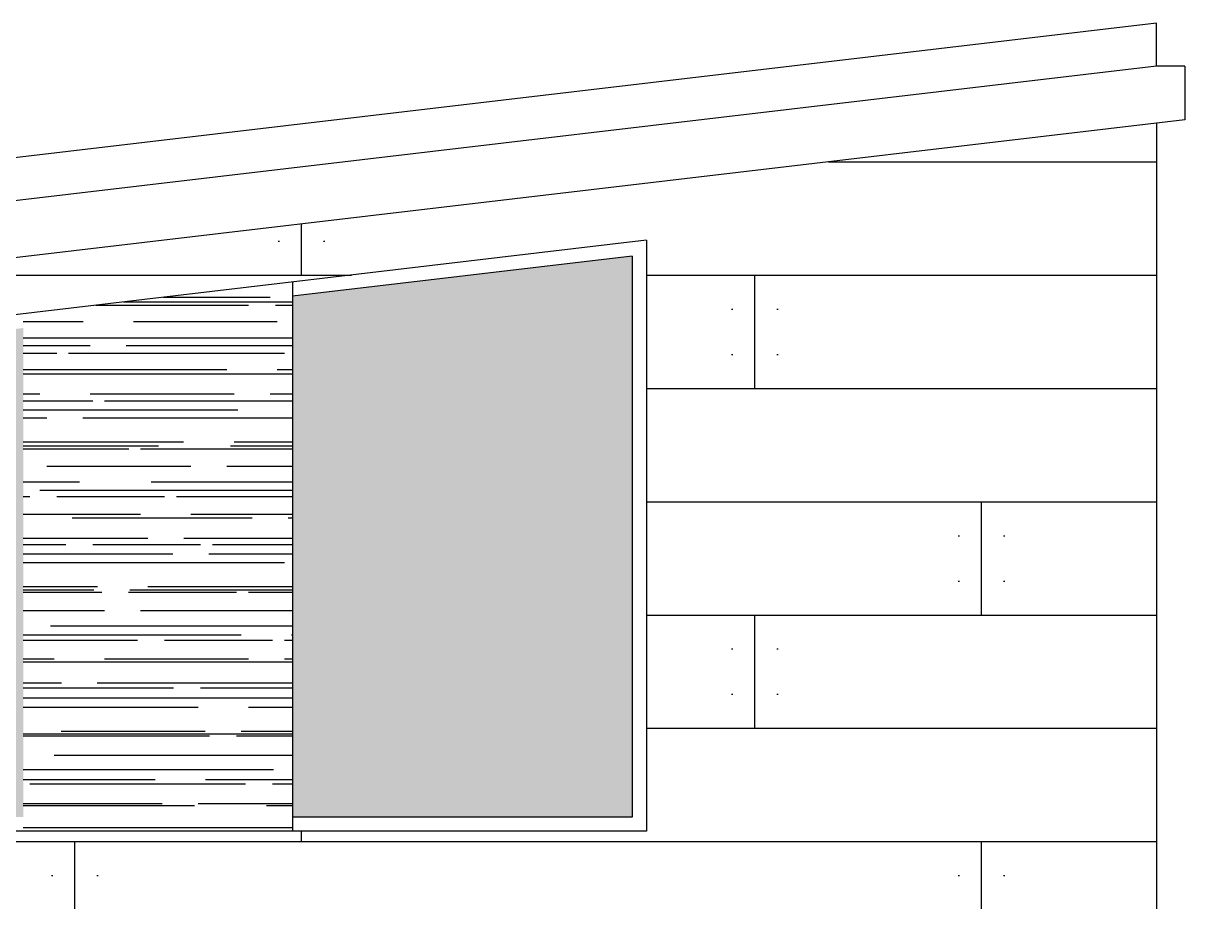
# Model space of a CAD drawing. Header units: millimetres. Extents: x 589 to 1175, y -455 to -172.
# Drawn here: x 1042.218 to 1046.318, y -342.532 to -339.43 of the extents above; entities that cross this region are included whole.
import ezdxf

# ---------------------------------------------------------------- set-up
doc = ezdxf.new("R2010")
doc.units = ezdxf.units.MM
doc.layers.add('FLOATING-WINDOWS', color=2, linetype='Continuous', plot=False)
for name, color, linetype in [('pohled', 4, 'Continuous'), ('SRAFA', 251, 'Continuous'), ('srafa fasada', 253, 'Continuous')]:
    doc.layers.add(name, color=color, linetype=linetype)

msp = doc.modelspace()

# ---------------------------------------------------------------- hatches: boundary and pattern name
at = {"layer": 'FLOATING-WINDOWS'}
h = msp.add_hatch(dxfattribs=at)
h.set_pattern_fill('WOODS_BOARD_WIDENAILS', color=256, scale=0.2, style=0, pattern_type=2)
h.set_pattern_definition([(0, (0, 0.08), (0, 0.4), []), (90, (0, 0.08), (-0.8, 0.8), [0.4, -2.8]), (90, (0.08, 0.2), (-0.8, 0.8), [0, -0.16, 0, -3.04]), (90, (3.12, 0.2), (-0.8, 0.8), [0, -0.16, 0, -3.04]), (90, (1.6, 0.48), (-0.8, 0.8), [0.4, -2.8]), (90, (1.52, 0.6), (-0.8, 0.8), [0, -0.16, 0, -3.04]), (90, (1.68, 0.6), (-0.8, 0.8), [0, -0.16, 0, -3.04])])
h.paths.add_polyline_path([(1046.2181, -339.7828), (1030.1681, -341.6756), (1030.1681, -341.877), (1044.4181, -340.1965), (1044.4181, -342.2828), (1040.7181, -342.2828), (1040.1181, -342.2828), (1040.1181, -343.7828), (1042.2181, -343.7828), (1042.5486, -344.1411), (1046.2181, -343.2328)])
h.paths.add_polyline_path([(1040.1181, -344.1485), (1042.5486, -344.1485), (1042.5486, -344.1411), (1042.2181, -343.7828), (1040.1181, -343.7828)])
at = {"layer": 'SRAFA'}
h = msp.add_hatch(dxfattribs=at)
h.set_pattern_fill('AR-RROOF', color=256, scale=0.005, style=0)
h.set_pattern_definition([(0, (0, 1.21553), (0.2794, 0.127), [1.905, -0.254, 0.635, -0.127]), (0, (0.16891, 1.27903), (-0.127, 0.16891), [0.381, -0.04191, 0.762, -0.09525]), (0, (0.0635, 1.32348), (0.6604, 0.08509), [1.016, -0.1778, 0.508, -0.127])])
h.paths.add_polyline_path([(1043.1681, -340.3439), (1042.2181, -340.4559), (1042.2181, -342.2828), (1043.1681, -342.2828)])
at = {"layer": 'srafa fasada'}
h = msp.add_hatch(color=256, dxfattribs=at)
h.paths.add_polyline_path([(1030.9881, -344.4128), (1031.5981, -344.4128), (1031.5981, -342.3528), (1030.9881, -342.3528)])
h.paths.add_polyline_path([(1032.2181, -342.2328), (1032.2181, -341.6856), (1031.4681, -341.774), (1031.4681, -342.2328)])
h.paths.add_polyline_path([(1033.3681, -341.55), (1032.2681, -341.6797), (1032.2681, -342.2328), (1033.3681, -342.2328)])
h.paths.add_polyline_path([(1033.4181, -341.5441), (1033.4181, -342.2328), (1034.2181, -342.2328), (1034.2181, -341.4497)])
h.paths.add_polyline_path([(1033.1181, -342.2828), (1033.1181, -344.4828), (1034.6181, -344.4828), (1034.6181, -342.2828)])
h.paths.add_polyline_path([(1035.6181, -342.2328), (1035.6181, -341.2846), (1034.6181, -341.4025), (1034.6181, -342.2328)])
h.paths.add_polyline_path([(1035.2881, -344.4128), (1036.2981, -344.4128), (1036.2981, -342.3528), (1035.2881, -342.3528)])
h.paths.add_polyline_path([(1036.4881, -344.4128), (1037.1481, -344.4128), (1037.1481, -342.3528), (1036.4881, -342.3528)])
h.paths.add_polyline_path([(1036.8181, -341.1431), (1036.4181, -341.1903), (1036.4181, -342.2328), (1036.8181, -342.2328)])
h.paths.add_polyline_path([(1036.8681, -342.2328), (1037.8181, -342.2328), (1037.8181, -341.0252), (1036.8681, -341.1372)])
h.paths.add_polyline_path([(1038.4181, -342.2328), (1039.5181, -342.2328), (1039.5181, -340.8247), (1038.4181, -340.9544)])
h.paths.add_polyline_path([(1037.8181, -342.2828), (1037.8181, -344.4828), (1039.3181, -344.4828), (1039.3181, -342.2828)])
h.paths.add_polyline_path([(1039.4381, -344.4128), (1039.9981, -344.4128), (1039.9981, -342.3528), (1039.4381, -342.3528)])
h.paths.add_polyline_path([(1040.7181, -342.2328), (1041.6181, -342.2328), (1041.6181, -340.577), (1040.7181, -340.6832)])
h.paths.add_polyline_path([(1041.6681, -342.2328), (1042.2181, -342.2328), (1042.2181, -340.5063), (1041.6681, -340.5711)])
h.paths.add_polyline_path([(1043.1681, -342.2328), (1044.3681, -342.2328), (1044.3681, -340.2527), (1043.1681, -340.3942)])

# ---------------------------------------------------------------- linework, layer by layer
at = {"layer": 'pohled'}
for p, q in [((1046.2181, -339.4304), (1029.5047, -341.4014)), ((1046.2181, -339.5814), (1046.2181, -339.4304)), ((1046.2181, -339.5814), (1029.5223, -341.5504)), ((1046.3181, -339.5814), (1046.2181, -339.5814)), ((1046.3181, -339.5814), (1046.3181, -339.771)), ((1046.3181, -339.771), (1030.1681, -341.6756)), ((1046.2181, -339.7828), (1046.2181, -343.2328)), ((1044.4181, -340.1965), (1030.1681, -341.877)), ((1044.4181, -340.1965), (1044.4181, -342.2828)), ((1044.3681, -340.2527), (1043.1681, -340.3942)), ((1044.3681, -340.2527), (1044.3681, -342.2328)), ((1043.1681, -340.3439), (1043.1681, -342.2828)), ((1044.3681, -342.2328), (1043.1681, -342.2328)), ((1044.4181, -342.2828), (1040.7181, -342.2828))]:
    msp.add_line(p, q, dxfattribs=at)

doc.saveas('drawing.dxf')
